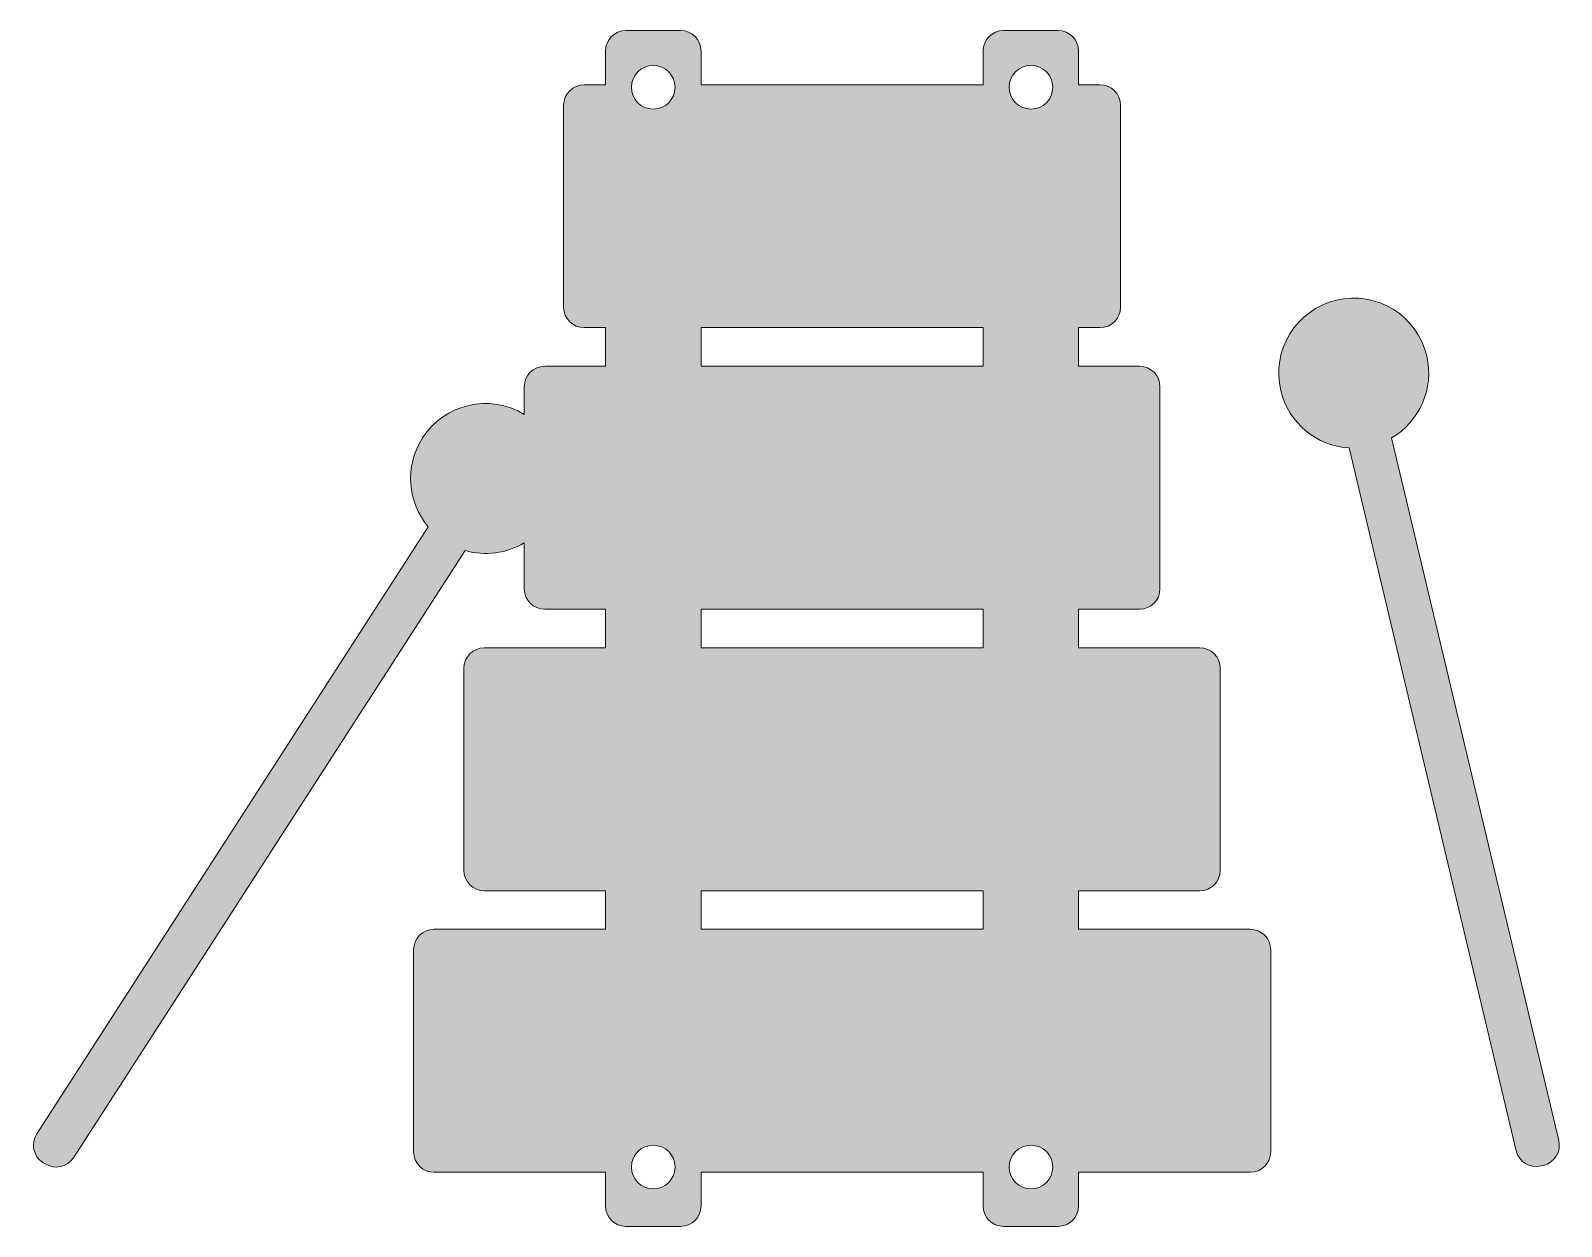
# Model space of a CAD drawing. Header units: inches. Extents: x 0 to 102, y 0 to 80.
import ezdxf

# ---------------------------------------------------------------- set-up
doc = ezdxf.new("R2010")
doc.units = ezdxf.units.IN
doc.header["$MEASUREMENT"] = 0
doc.layers.add('Layer 1', color=7, linetype='Continuous')

msp = doc.modelspace()

# ---------------------------------------------------------------- hatches: boundary and pattern name
at = {"layer": 'Layer 1', "true_color": 0xea321f}
h = msp.add_hatch(color=20, dxfattribs=at)
h.dxf.hatch_style = 2
edge = h.paths.add_edge_path()
edge.add_spline(control_points=[(32.68, 45.51), (32.68, 45.51), (32.68, 42.45), (32.68, 42.45), (32.68, 41.7), (33.29, 41.09), (34.04, 41.09), (34.04, 41.09), (38.09, 41.09), (38.09, 41.09), (38.09, 41.09), (38.09, 38.52), (38.09, 38.52), (38.09, 38.52), (30.03, 38.52), (30.03, 38.52), (29.27, 38.52), (28.66, 37.91), (28.66, 37.16), (28.66, 37.16), (28.66, 23.71), (28.66, 23.71), (28.66, 22.95), (29.27, 22.34), (30.03, 22.34), (30.03, 22.34), (38.09, 22.34), (38.09, 22.34), (38.09, 22.34), (38.09, 19.78), (38.09, 19.78), (38.09, 19.78), (26.67, 19.78), (26.67, 19.78), (25.92, 19.78), (25.31, 19.17), (25.31, 18.41), (25.31, 18.41), (25.31, 4.97), (25.31, 4.97), (25.31, 4.21), (25.92, 3.6), (26.67, 3.6), (26.67, 3.6), (38.09, 3.6), (38.09, 3.6), (38.09, 3.6), (38.09, 1.36), (38.09, 1.36), (38.09, 0.61), (38.7, 0), (39.45, 0), (39.45, 0), (43.09, 0), (43.09, 0), (43.84, 0), (44.45, 0.61), (44.45, 1.36), (44.45, 1.36), (44.45, 3.6), (44.45, 3.6), (44.45, 3.6), (63.23, 3.6), (63.23, 3.6), (63.23, 3.6), (63.23, 1.36), (63.23, 1.36), (63.23, 0.61), (63.84, 0), (64.6, 0), (64.6, 0), (68.23, 0), (68.23, 0), (68.98, 0), (69.59, 0.61), (69.59, 1.36), (69.59, 1.36), (69.59, 3.6), (69.59, 3.6), (69.59, 3.6), (81.01, 3.6), (81.01, 3.6), (81.77, 3.6), (82.38, 4.21), (82.38, 4.97), (82.38, 4.97), (82.38, 18.41), (82.38, 18.41), (82.38, 19.17), (81.77, 19.78), (81.01, 19.78), (81.01, 19.78), (69.59, 19.78), (69.59, 19.78), (69.59, 19.78), (69.59, 22.34), (69.59, 22.34), (69.59, 22.34), (77.66, 22.34), (77.66, 22.34), (78.41, 22.34), (79.02, 22.95), (79.02, 23.71), (79.02, 23.71), (79.02, 37.16), (79.02, 37.16), (79.02, 37.91), (78.41, 38.52), (77.66, 38.52), (77.66, 38.52), (69.59, 38.52), (69.59, 38.52), (69.59, 38.52), (69.59, 41.09), (69.59, 41.09), (69.59, 41.09), (73.65, 41.09), (73.65, 41.09), (74.4, 41.09), (75.01, 41.7), (75.01, 42.45), (75.01, 42.45), (75.01, 55.9), (75.01, 55.9), (75.01, 56.65), (74.4, 57.26), (73.65, 57.26), (73.65, 57.26), (69.59, 57.26), (69.59, 57.26), (69.59, 57.26), (69.59, 59.83), (69.59, 59.83), (69.59, 59.83), (71.02, 59.83), (71.02, 59.83), (71.77, 59.83), (72.38, 60.44), (72.38, 61.19), (72.38, 61.19), (72.38, 74.64), (72.38, 74.64), (72.38, 75.39), (71.77, 76), (71.02, 76), (71.02, 76), (69.59, 76), (69.59, 76), (69.59, 76), (69.59, 78.24), (69.59, 78.24), (69.59, 79), (68.98, 79.61), (68.23, 79.61), (68.23, 79.61), (64.6, 79.61), (64.6, 79.61), (63.84, 79.61), (63.23, 79), (63.23, 78.24), (63.23, 78.24), (63.23, 76), (63.23, 76), (63.23, 76), (44.45, 76), (44.45, 76), (44.45, 76), (44.45, 78.24), (44.45, 78.24), (44.45, 79), (43.84, 79.61), (43.09, 79.61), (43.09, 79.61), (39.45, 79.61), (39.45, 79.61), (38.7, 79.61), (38.09, 79), (38.09, 78.24), (38.09, 78.24), (38.09, 76), (38.09, 76), (38.09, 76), (36.67, 76), (36.67, 76), (35.92, 76), (35.3, 75.39), (35.3, 74.64), (35.3, 74.64), (35.3, 61.19), (35.3, 61.19), (35.3, 60.44), (35.92, 59.83), (36.67, 59.83), (36.67, 59.83), (38.09, 59.83), (38.09, 59.83), (38.09, 59.83), (38.09, 57.26), (38.09, 57.26), (38.09, 57.26), (34.04, 57.26), (34.04, 57.26), (33.29, 57.26), (32.68, 56.65), (32.68, 55.9), (32.68, 55.9), (32.68, 54.06), (32.68, 54.06), (30.38, 55.45), (27.37, 54.77), (25.91, 52.49), (24.69, 50.6), (24.91, 48.19), (26.29, 46.56), (26.29, 46.56), (0.22, 6.15), (0.22, 6.15), (-0.19, 5.52), (-0.01, 4.67), (0.62, 4.26), (0.62, 4.26), (0.78, 4.17), (0.78, 4.17), (1.41, 3.76), (2.25, 3.94), (2.66, 4.57), (2.66, 4.57), (28.74, 44.99), (28.74, 44.99), (30.07, 44.6), (31.5, 44.8), (32.68, 45.51)], knot_values=[0, 0, 0, 0, 1, 1, 1, 2, 2, 2, 3, 3, 3, 4, 4, 4, 5, 5, 5, 6, 6, 6, 7, 7, 7, 8, 8, 8, 9, 9, 9, 10, 10, 10, 11, 11, 11, 12, 12, 12, 13, 13, 13, 14, 14, 14, 15, 15, 15, 16, 16, 16, 17, 17, 17, 18, 18, 18, 19, 19, 19, 20, 20, 20, 21, 21, 21, 22, 22, 22, 23, 23, 23, 24, 24, 24, 25, 25, 25, 26, 26, 26, 27, 27, 27, 28, 28, 28, 29, 29, 29, 30, 30, 30, 31, 31, 31, 32, 32, 32, 33, 33, 33, 34, 34, 34, 35, 35, 35, 36, 36, 36, 37, 37, 37, 38, 38, 38, 39, 39, 39, 40, 40, 40, 41, 41, 41, 42, 42, 42, 43, 43, 43, 44, 44, 44, 45, 45, 45, 46, 46, 46, 47, 47, 47, 48, 48, 48, 49, 49, 49, 50, 50, 50, 51, 51, 51, 52, 52, 52, 53, 53, 53, 54, 54, 54, 55, 55, 55, 56, 56, 56, 57, 57, 57, 58, 58, 58, 59, 59, 59, 60, 60, 60, 61, 61, 61, 62, 62, 62, 63, 63, 63, 64, 64, 64, 65, 65, 65, 66, 66, 66, 67, 67, 67, 68, 68, 68, 69, 69, 69, 70, 70, 70, 71, 71, 71, 72, 72, 72, 73, 73, 73, 74, 74, 74, 75, 75, 75, 76, 76, 76, 77, 77, 77, 77], degree=3, periodic=1)
edge = h.paths.add_edge_path()
edge.add_spline(control_points=[(66.42, 77.29), (67.22, 77.29), (67.87, 76.64), (67.87, 75.84), (67.87, 75.03), (67.22, 74.38), (66.42, 74.38), (65.62, 74.38), (64.97, 75.03), (64.97, 75.84), (64.97, 76.64), (65.62, 77.29), (66.42, 77.29)], knot_values=[0, 0, 0, 0, 1, 1, 1, 2, 2, 2, 3, 3, 3, 4, 4, 4, 4], degree=3, periodic=1)
edge = h.paths.add_edge_path()
edge.add_spline(control_points=[(66.42, 5.4), (67.22, 5.4), (67.87, 4.75), (67.87, 3.95), (67.87, 3.14), (67.22, 2.49), (66.42, 2.49), (65.62, 2.49), (64.97, 3.14), (64.97, 3.95), (64.97, 4.75), (65.62, 5.4), (66.42, 5.4)], knot_values=[0, 0, 0, 0, 1, 1, 1, 2, 2, 2, 3, 3, 3, 4, 4, 4, 4], degree=3, periodic=1)
h.paths.add_polyline_path([(44.45, 59.83), (63.23, 59.83), (63.23, 57.26), (44.45, 57.26)])
h.paths.add_polyline_path([(44.45, 41.09), (63.23, 41.09), (63.23, 38.52), (44.45, 38.52)])
h.paths.add_polyline_path([(44.45, 22.34), (63.23, 22.34), (63.23, 19.78), (44.45, 19.78)])
edge = h.paths.add_edge_path()
edge.add_spline(control_points=[(41.27, 77.29), (42.07, 77.29), (42.72, 76.64), (42.72, 75.84), (42.72, 75.03), (42.07, 74.38), (41.27, 74.38), (40.46, 74.38), (39.81, 75.03), (39.81, 75.84), (39.81, 76.64), (40.46, 77.29), (41.27, 77.29)], knot_values=[0, 0, 0, 0, 1, 1, 1, 2, 2, 2, 3, 3, 3, 4, 4, 4, 4], degree=3, periodic=1)
edge = h.paths.add_edge_path()
edge.add_spline(control_points=[(41.27, 5.4), (42.07, 5.4), (42.72, 4.75), (42.72, 3.95), (42.72, 3.14), (42.07, 2.49), (41.27, 2.49), (40.46, 2.49), (39.81, 3.14), (39.81, 3.95), (39.81, 4.75), (40.46, 5.4), (41.27, 5.4)], knot_values=[0, 0, 0, 0, 1, 1, 1, 2, 2, 2, 3, 3, 3, 4, 4, 4, 4], degree=3, periodic=1)
h = msp.add_hatch(color=20, dxfattribs=at)
h.dxf.hatch_style = 2
edge = h.paths.add_edge_path()
edge.add_spline(control_points=[(101.56, 5.71), (101.56, 5.71), (90.43, 52.49), (90.43, 52.49), (92.28, 53.57), (93.29, 55.77), (92.77, 57.96), (92.13, 60.64), (89.44, 62.3), (86.76, 61.66), (84.07, 61.02), (82.42, 58.33), (83.05, 55.65), (83.57, 53.46), (85.47, 51.95), (87.6, 51.82), (87.6, 51.82), (98.73, 5.03), (98.73, 5.03), (98.91, 4.3), (99.64, 3.85), (100.38, 4.02), (100.38, 4.02), (100.55, 4.06), (100.55, 4.06), (101.28, 4.24), (101.74, 4.97), (101.56, 5.71)], knot_values=[0, 0, 0, 0, 1, 1, 1, 2, 2, 2, 3, 3, 3, 4, 4, 4, 5, 5, 5, 6, 6, 6, 7, 7, 7, 8, 8, 8, 9, 9, 9, 9], degree=3, periodic=1)

# ---------------------------------------------------------------- linework, layer by layer
at = {"layer": 'Layer 1', "lineweight": 0}
for points in [[(44.45, 59.83), (63.23, 59.83), (63.23, 57.26), (44.45, 57.26), (44.45, 59.83)], [(44.45, 41.09), (63.23, 41.09), (63.23, 38.52), (44.45, 38.52), (44.45, 41.09)], [(44.45, 22.34), (63.23, 22.34), (63.23, 19.78), (44.45, 19.78), (44.45, 22.34)]]:
    msp.add_lwpolyline(points, dxfattribs=at)
for points, knots in [([(32.68, 45.51), (32.68, 45.51), (32.68, 42.45), (32.68, 42.45), (32.68, 41.7), (33.29, 41.09), (34.04, 41.09), (34.04, 41.09), (38.09, 41.09), (38.09, 41.09), (38.09, 41.09), (38.09, 38.52), (38.09, 38.52), (38.09, 38.52), (30.03, 38.52), (30.03, 38.52), (29.27, 38.52), (28.66, 37.91), (28.66, 37.16), (28.66, 37.16), (28.66, 23.71), (28.66, 23.71), (28.66, 22.95), (29.27, 22.34), (30.03, 22.34), (30.03, 22.34), (38.09, 22.34), (38.09, 22.34), (38.09, 22.34), (38.09, 19.78), (38.09, 19.78), (38.09, 19.78), (26.67, 19.78), (26.67, 19.78), (25.92, 19.78), (25.31, 19.17), (25.31, 18.41), (25.31, 18.41), (25.31, 4.97), (25.31, 4.97), (25.31, 4.21), (25.92, 3.6), (26.67, 3.6), (26.67, 3.6), (38.09, 3.6), (38.09, 3.6), (38.09, 3.6), (38.09, 1.36), (38.09, 1.36), (38.09, 0.61), (38.7, 0), (39.45, 0), (39.45, 0), (43.09, 0), (43.09, 0), (43.84, 0), (44.45, 0.61), (44.45, 1.36), (44.45, 1.36), (44.45, 3.6), (44.45, 3.6), (44.45, 3.6), (63.23, 3.6), (63.23, 3.6), (63.23, 3.6), (63.23, 1.36), (63.23, 1.36), (63.23, 0.61), (63.84, 0), (64.6, 0), (64.6, 0), (68.23, 0), (68.23, 0), (68.98, 0), (69.59, 0.61), (69.59, 1.36), (69.59, 1.36), (69.59, 3.6), (69.59, 3.6), (69.59, 3.6), (81.01, 3.6), (81.01, 3.6), (81.77, 3.6), (82.38, 4.21), (82.38, 4.97), (82.38, 4.97), (82.38, 18.41), (82.38, 18.41), (82.38, 19.17), (81.77, 19.78), (81.01, 19.78), (81.01, 19.78), (69.59, 19.78), (69.59, 19.78), (69.59, 19.78), (69.59, 22.34), (69.59, 22.34), (69.59, 22.34), (77.66, 22.34), (77.66, 22.34), (78.41, 22.34), (79.02, 22.95), (79.02, 23.71), (79.02, 23.71), (79.02, 37.16), (79.02, 37.16), (79.02, 37.91), (78.41, 38.52), (77.66, 38.52), (77.66, 38.52), (69.59, 38.52), (69.59, 38.52), (69.59, 38.52), (69.59, 41.09), (69.59, 41.09), (69.59, 41.09), (73.65, 41.09), (73.65, 41.09), (74.4, 41.09), (75.01, 41.7), (75.01, 42.45), (75.01, 42.45), (75.01, 55.9), (75.01, 55.9), (75.01, 56.65), (74.4, 57.26), (73.65, 57.26), (73.65, 57.26), (69.59, 57.26), (69.59, 57.26), (69.59, 57.26), (69.59, 59.83), (69.59, 59.83), (69.59, 59.83), (71.02, 59.83), (71.02, 59.83), (71.77, 59.83), (72.38, 60.44), (72.38, 61.19), (72.38, 61.19), (72.38, 74.64), (72.38, 74.64), (72.38, 75.39), (71.77, 76), (71.02, 76), (71.02, 76), (69.59, 76), (69.59, 76), (69.59, 76), (69.59, 78.24), (69.59, 78.24), (69.59, 79), (68.98, 79.61), (68.23, 79.61), (68.23, 79.61), (64.6, 79.61), (64.6, 79.61), (63.84, 79.61), (63.23, 79), (63.23, 78.24), (63.23, 78.24), (63.23, 76), (63.23, 76), (63.23, 76), (44.45, 76), (44.45, 76), (44.45, 76), (44.45, 78.24), (44.45, 78.24), (44.45, 79), (43.84, 79.61), (43.09, 79.61), (43.09, 79.61), (39.45, 79.61), (39.45, 79.61), (38.7, 79.61), (38.09, 79), (38.09, 78.24), (38.09, 78.24), (38.09, 76), (38.09, 76), (38.09, 76), (36.67, 76), (36.67, 76), (35.92, 76), (35.3, 75.39), (35.3, 74.64), (35.3, 74.64), (35.3, 61.19), (35.3, 61.19), (35.3, 60.44), (35.92, 59.83), (36.67, 59.83), (36.67, 59.83), (38.09, 59.83), (38.09, 59.83), (38.09, 59.83), (38.09, 57.26), (38.09, 57.26), (38.09, 57.26), (34.04, 57.26), (34.04, 57.26), (33.29, 57.26), (32.68, 56.65), (32.68, 55.9), (32.68, 55.9), (32.68, 54.06), (32.68, 54.06), (30.38, 55.45), (27.37, 54.77), (25.91, 52.49), (24.69, 50.6), (24.91, 48.19), (26.29, 46.56), (26.29, 46.56), (0.22, 6.15), (0.22, 6.15), (-0.19, 5.52), (-0.01, 4.67), (0.62, 4.26), (0.62, 4.26), (0.78, 4.17), (0.78, 4.17), (1.41, 3.76), (2.25, 3.94), (2.66, 4.57), (2.66, 4.57), (28.74, 44.99), (28.74, 44.99), (30.07, 44.6), (31.5, 44.8), (32.68, 45.51)], [0, 0, 0, 0, 1, 1, 1, 2, 2, 2, 3, 3, 3, 4, 4, 4, 5, 5, 5, 6, 6, 6, 7, 7, 7, 8, 8, 8, 9, 9, 9, 10, 10, 10, 11, 11, 11, 12, 12, 12, 13, 13, 13, 14, 14, 14, 15, 15, 15, 16, 16, 16, 17, 17, 17, 18, 18, 18, 19, 19, 19, 20, 20, 20, 21, 21, 21, 22, 22, 22, 23, 23, 23, 24, 24, 24, 25, 25, 25, 26, 26, 26, 27, 27, 27, 28, 28, 28, 29, 29, 29, 30, 30, 30, 31, 31, 31, 32, 32, 32, 33, 33, 33, 34, 34, 34, 35, 35, 35, 36, 36, 36, 37, 37, 37, 38, 38, 38, 39, 39, 39, 40, 40, 40, 41, 41, 41, 42, 42, 42, 43, 43, 43, 44, 44, 44, 45, 45, 45, 46, 46, 46, 47, 47, 47, 48, 48, 48, 49, 49, 49, 50, 50, 50, 51, 51, 51, 52, 52, 52, 53, 53, 53, 54, 54, 54, 55, 55, 55, 56, 56, 56, 57, 57, 57, 58, 58, 58, 59, 59, 59, 60, 60, 60, 61, 61, 61, 62, 62, 62, 63, 63, 63, 64, 64, 64, 65, 65, 65, 66, 66, 66, 67, 67, 67, 68, 68, 68, 69, 69, 69, 70, 70, 70, 71, 71, 71, 72, 72, 72, 73, 73, 73, 74, 74, 74, 75, 75, 75, 76, 76, 76, 77, 77, 77, 77]), ([(41.27, 77.29), (42.07, 77.29), (42.72, 76.64), (42.72, 75.84), (42.72, 75.03), (42.07, 74.38), (41.27, 74.38), (40.46, 74.38), (39.81, 75.03), (39.81, 75.84), (39.81, 76.64), (40.46, 77.29), (41.27, 77.29)], [0, 0, 0, 0, 1, 1, 1, 2, 2, 2, 3, 3, 3, 4, 4, 4, 4]), ([(66.42, 77.29), (67.22, 77.29), (67.87, 76.64), (67.87, 75.84), (67.87, 75.03), (67.22, 74.38), (66.42, 74.38), (65.62, 74.38), (64.97, 75.03), (64.97, 75.84), (64.97, 76.64), (65.62, 77.29), (66.42, 77.29)], [0, 0, 0, 0, 1, 1, 1, 2, 2, 2, 3, 3, 3, 4, 4, 4, 4]), ([(101.56, 5.71), (101.56, 5.71), (90.43, 52.49), (90.43, 52.49), (92.28, 53.57), (93.29, 55.77), (92.77, 57.96), (92.13, 60.64), (89.44, 62.3), (86.76, 61.66), (84.07, 61.02), (82.42, 58.33), (83.05, 55.65), (83.57, 53.46), (85.47, 51.95), (87.6, 51.82), (87.6, 51.82), (98.73, 5.03), (98.73, 5.03), (98.91, 4.3), (99.64, 3.85), (100.38, 4.02), (100.38, 4.02), (100.55, 4.06), (100.55, 4.06), (101.28, 4.24), (101.74, 4.97), (101.56, 5.71)], [0, 0, 0, 0, 1, 1, 1, 2, 2, 2, 3, 3, 3, 4, 4, 4, 5, 5, 5, 6, 6, 6, 7, 7, 7, 8, 8, 8, 9, 9, 9, 9]), ([(41.27, 5.4), (42.07, 5.4), (42.72, 4.75), (42.72, 3.95), (42.72, 3.14), (42.07, 2.49), (41.27, 2.49), (40.46, 2.49), (39.81, 3.14), (39.81, 3.95), (39.81, 4.75), (40.46, 5.4), (41.27, 5.4)], [0, 0, 0, 0, 1, 1, 1, 2, 2, 2, 3, 3, 3, 4, 4, 4, 4]), ([(66.42, 5.4), (67.22, 5.4), (67.87, 4.75), (67.87, 3.95), (67.87, 3.14), (67.22, 2.49), (66.42, 2.49), (65.62, 2.49), (64.97, 3.14), (64.97, 3.95), (64.97, 4.75), (65.62, 5.4), (66.42, 5.4)], [0, 0, 0, 0, 1, 1, 1, 2, 2, 2, 3, 3, 3, 4, 4, 4, 4])]:
    msp.add_open_spline(points, degree=3, knots=knots, dxfattribs=at)

doc.saveas('drawing.dxf')
